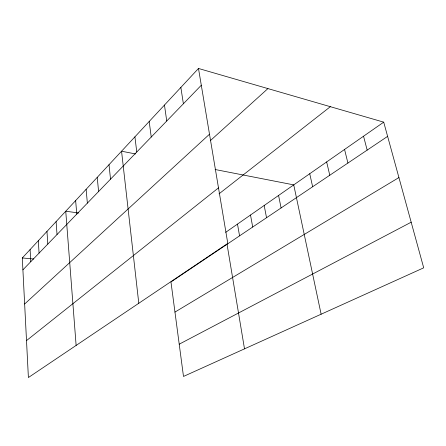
<?xml version="1.0" encoding="UTF-8"?>
<svg xmlns="http://www.w3.org/2000/svg" width="446" height="446" viewBox="0 0 446 446"><rect width="100%" height="100%" fill="white"/><g stroke="black" fill="none" stroke-linecap="round" stroke-linejoin="round"><path stroke-width="0.67" d="M198.487 68.467L227.794 243.405L28.393 377.533L22.3 257.955L198.487 68.467L383.716 122.154L423.7 267.829L183.49 376.446L170.969 281.95L387.619 136.37M22.908 269.836L201.297 85.236M24.647 304.005L209.503 134.213M210.306 140.674L267.923 88.592M26.509 340.593L218.49 187.883M219.014 193.848L330.363 106.689M225.67 232.338L383.716 122.154M174.96 312.083L398.925 177.569M179.214 344.189L411.179 222.208M22.3 257.955L33.734 259.003M78.819 212.993L65.746 211.226L76.127 345.427M135.523 153.942L121.552 151.211L138.79 303.274M215.095 169.508L293.736 184.884L321.126 314.213M363.546 136.214L367.164 150.112M344.563 149.449L347.913 163.046M326.656 161.931L329.772 175.239M309.741 173.728L312.64 186.751M278.572 195.454L281.091 207.953M264.177 205.489L266.535 217.732M250.507 215.022L252.704 227.025M237.495 224.093L239.558 235.862M227.036 244.274L244.503 348.861M180.853 87.427L183.384 103.779M164.463 105.061L166.737 121M149.187 121.49L151.239 137.039M134.915 136.838L136.771 152.014M109.014 164.697L110.53 179.164M97.222 177.374L98.599 191.507M86.123 189.316L87.366 203.131M75.647 200.583L76.773 214.091M56.101 221.601L57.027 234.529M46.969 231.424L47.806 244.073M38.317 240.728L39.07 253.111M30.105 249.559L30.78 261.69"/></g></svg>
